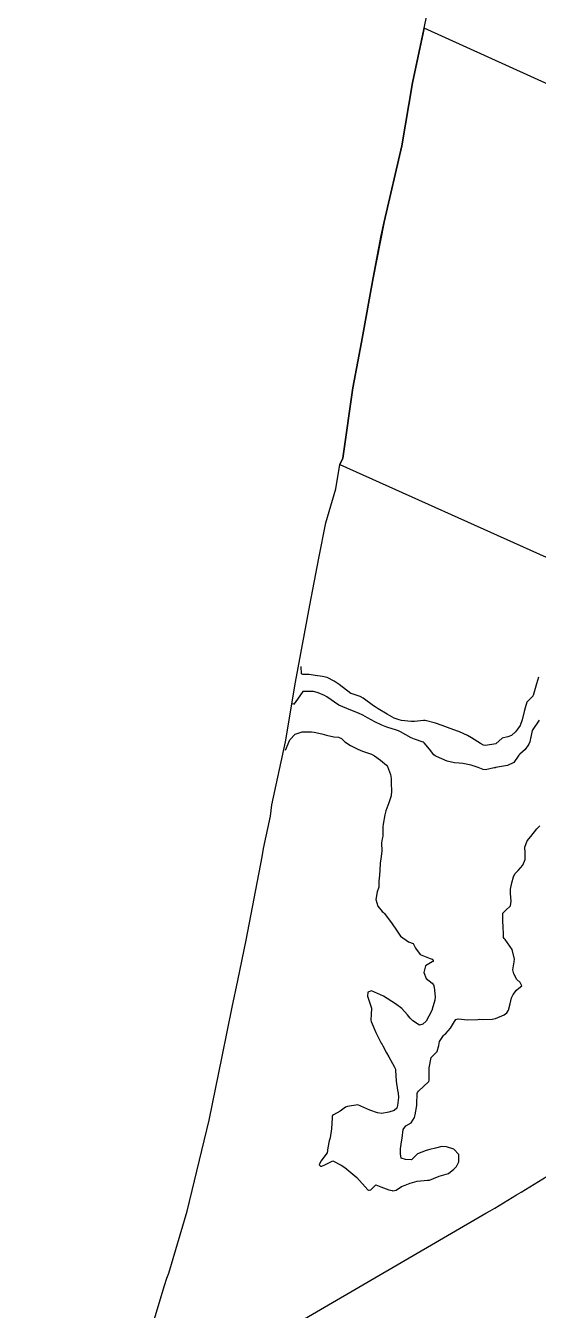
# Model space of a CAD drawing. Header units: metres. Extents: x 318500 to 325275, y 7408834 to 7428799.
# Drawn here: x 321721.4 to 321806.1, y 7417084.5 to 7417296.9 of the extents above; entities that cross this region are included whole.
import ezdxf

# ---------------------------------------------------------------- set-up
doc = ezdxf.new("R2010")
doc.units = ezdxf.units.M
doc.header["$MEASUREMENT"] = 0
for name, color, linetype in [('Area', 45, 'Continuous'), ('Curvas de Nivel 1m', 11, 'Continuous'), ('Edificações', 30, 'Continuous'), ('Vias Secundárias', 230, 'Continuous')]:
    doc.layers.add(name, color=color, linetype=linetype)

msp = doc.modelspace()

# ---------------------------------------------------------------- linework, layer by layer
at = {"layer": 'Area'}
msp.add_lwpolyline([(321740.84, 7417076.86), (321744.34, 7417088.58), (321744.73, 7417089.81), (321745.07, 7417090.62), (321748.1, 7417100.88), (321751.74, 7417115.9), (321753.88, 7417126.45), (321755.55, 7417134.57), (321756.47, 7417138.98), (321757.84, 7417145.7), (321760.48, 7417159.43), (321760.72, 7417160.84), (321761.85, 7417166.17), (321762.08, 7417168.04), (321764.35, 7417178.45), (321766, 7417188.31), (321768.36, 7417201.04), (321769.88, 7417208.82), (321771.03, 7417214.69), (321772.65, 7417220.3), (321773.35, 7417224.31), (321773.85, 7417225.35), (321775.47, 7417236.99), (321776.93, 7417244.54), (321778.82, 7417255.19), (321780.17, 7417262.17), (321780.63, 7417264.45), (321783.55, 7417277.01), (321785.32, 7417287.4), (321787.91, 7417299.58)], dxfattribs=at)
at = {"layer": 'Curvas de Nivel 1m', "flags": 128}
for points, elevation in [([(321806.16, 7417189.14), (321805.83, 7417188.07), (321805.28, 7417186.15), (321805.25, 7417186.08), (321805.23, 7417186.05), (321805.2, 7417186), (321804.24, 7417185.03), (321803.93, 7417184.1), (321803.8, 7417183.46), (321803.48, 7417182.1), (321803.13, 7417181.19), (321802.68, 7417180.56), (321802.35, 7417180.12), (321801.7, 7417179.53), (321801.11, 7417179.29), (321800.16, 7417179.08), (321799.09, 7417178.16), (321797.4, 7417177.87), (321797.09, 7417177.92), (321796.56, 7417178.2), (321795.1, 7417179.15), (321794.42, 7417179.53), (321793.11, 7417180.12), (321793.02, 7417180.15), (321792.76, 7417180.25), (321791.12, 7417180.83), (321790.25, 7417181.15), (321789.13, 7417181.55), (321787.44, 7417182.01), (321787.14, 7417182.01), (321785.67, 7417181.8), (321785.13, 7417181.81), (321783.5, 7417182.01), (321783.14, 7417182.08), (321782.29, 7417182.38), (321781.15, 7417183.04), (321779.68, 7417183.91), (321779.17, 7417184.24), (321778.89, 7417184.43), (321777.18, 7417185.68), (321776.69, 7417185.96), (321775.19, 7417186.46), (321775.17, 7417186.46), (321775.13, 7417186.48), (321773.21, 7417187.97), (321772.41, 7417188.52), (321771.23, 7417189.11), (321770.48, 7417189.29), (321769.23, 7417189.43), (321768.24, 7417189.57), (321767.23, 7417189.58), (321767.02, 7417189.73), (321766.92, 7417190.94)], 724), ([(321806.26, 7417182.06), (321805.12, 7417180.34), (321805.03, 7417180.08), (321804.71, 7417178.48), (321804.57, 7417178.09), (321803.98, 7417177.19), (321803.06, 7417176.41), (321802.91, 7417176.27), (321802.81, 7417176.11), (321802.1, 7417175.07), (321801.04, 7417174.57), (321799.08, 7417174.2), (321799.04, 7417174.19), (321798.86, 7417174.16), (321797.39, 7417173.83), (321797.04, 7417173.88), (321796.21, 7417174.2), (321795.04, 7417174.59), (321793.68, 7417174.87), (321793.04, 7417174.95), (321792.3, 7417174.99), (321791.04, 7417175.27), (321789.3, 7417176.04), (321789.06, 7417176.16), (321788.86, 7417176.29), (321788.13, 7417177.24), (321787.28, 7417178.32), (321787.17, 7417178.4), (321787.09, 7417178.43), (321785.64, 7417178.88), (321785.1, 7417179.13), (321783.36, 7417180.11), (321783.11, 7417180.23), (321783.01, 7417180.28), (321782.72, 7417180.38), (321781.12, 7417180.91), (321780.29, 7417181.24), (321779.13, 7417181.76), (321777.88, 7417182.44), (321777.15, 7417182.85), (321776.39, 7417183.22), (321775.16, 7417183.71), (321773.17, 7417184.51), (321771.18, 7417185.89), (321770.77, 7417186.12), (321769.77, 7417186.55), (321769.19, 7417186.73), (321768.99, 7417186.77), (321767.19, 7417186.77), (321765.95, 7417184.95), (321765.67, 7417184.63), (321765.61, 7417184.81)], 723), ([(321764.36, 7417177.1), (321765.09, 7417178.82), (321765.95, 7417179.75), (321767.11, 7417180.11), (321768.63, 7417180.09), (321769.1, 7417180.04), (321770.35, 7417179.79), (321771.1, 7417179.57), (321772.31, 7417179.3), (321773.1, 7417179.24), (321773.63, 7417179.03), (321774.15, 7417178.49), (321775.08, 7417177.84), (321776.3, 7417177.23), (321777.07, 7417176.93), (321778.54, 7417176.44), (321779.06, 7417176.17), (321780.04, 7417175.42), (321781.03, 7417174.58), (321781.18, 7417174.4), (321781.7, 7417173.08), (321781.8, 7417172.39), (321781.81, 7417171.57), (321781.86, 7417170.39), (321781.8, 7417169.56), (321781.4, 7417168.39), (321780.94, 7417167.05), (321780.78, 7417166.4), (321780.48, 7417164.83), (321780.45, 7417164.41), (321780.42, 7417162.87), (321780.33, 7417162.41), (321780.22, 7417161.76), (321780.27, 7417160.41), (321780.11, 7417159.13), (321779.98, 7417158.41), (321779.95, 7417157.27), (321779.86, 7417156.41), (321779.79, 7417155.43), (321779.8, 7417154.41), (321779.51, 7417153.67), (321779.25, 7417152.42), (321779.63, 7417151.32), (321780.33, 7417150.41), (321780.55, 7417150.24), (321780.72, 7417150.09), (321781.98, 7417148.38), (321782.67, 7417147.32), (321783.36, 7417146.36), (321784.65, 7417145.42), (321785.43, 7417145.12), (321785.86, 7417144.33), (321786.63, 7417143.33), (321788.27, 7417142.64), (321788.61, 7417142.51), (321788.77, 7417142.29), (321788.75, 7417142.15), (321788.61, 7417142.08), (321787.46, 7417141.44), (321787.23, 7417140.31), (321787.62, 7417139.36), (321788.56, 7417138.57), (321788.8, 7417138.29), (321788.94, 7417137.9), (321789.09, 7417136.28), (321789.02, 7417135.78), (321788.6, 7417134.29), (321788.58, 7417134.21), (321788.5, 7417133.95), (321787.57, 7417132.3), (321787.02, 7417131.76), (321786.47, 7417131.63), (321785.37, 7417132.34), (321784.93, 7417132.79), (321784.49, 7417133.33), (321783.57, 7417134.36), (321782.51, 7417135.16), (321780.53, 7417136.4), (321778.54, 7417137.27), (321777.93, 7417137.05), (321777.91, 7417136.44), (321778.5, 7417134.59), (321778.54, 7417134.43), (321778.49, 7417133.36), (321778.43, 7417132.49), (321778.43, 7417132.43), (321778.48, 7417132.25), (321779.3, 7417130.42), (321780.18, 7417128.65), (321780.31, 7417128.4), (321780.42, 7417128.21), (321781.05, 7417127.04), (321781.41, 7417126.38), (321782.37, 7417124.7), (321782.52, 7417124.37), (321782.54, 7417124.19), (321782.63, 7417122.37), (321782.86, 7417120.9), (321782.97, 7417120.36), (321783.02, 7417119.64), (321782.85, 7417118.36), (321782.75, 7417117.9), (321782.28, 7417117.49), (321781.44, 7417117.21), (321780.27, 7417117), (321779.58, 7417117.1), (321778.28, 7417117.58), (321776.29, 7417118.45), (321774.57, 7417118.19), (321774.28, 7417118.06), (321773.37, 7417117.39), (321772.26, 7417116.77), (321772.11, 7417116.66), (321772.06, 7417116.5), (321772.05, 7417116.29), (321771.96, 7417114.5), (321771.74, 7417112.99), (321771.54, 7417112.51), (321771.36, 7417111.35), (321771.21, 7417110.51), (321770.17, 7417109.16), (321769.94, 7417108.53), (321770.16, 7417108.31), (321770.36, 7417108.33), (321770.83, 7417108.52), (321772.17, 7417109.17), (321773.57, 7417108.49), (321774.15, 7417108.08), (321776.13, 7417106.45), (321777.97, 7417104.42), (321778.04, 7417104.36), (321778.1, 7417104.34), (321778.17, 7417104.35), (321778.46, 7417104.42), (321779.28, 7417105.24), (321780.11, 7417104.91), (321781.41, 7417104.38), (321781.99, 7417104.26), (321782.1, 7417104.25), (321782.61, 7417104.36), (321783.52, 7417104.94), (321784.11, 7417105.16), (321784.96, 7417105.48), (321786.12, 7417105.85), (321787.83, 7417106), (321788.13, 7417106.01), (321788.8, 7417106.28), (321789.73, 7417106.67), (321790.14, 7417106.75), (321791.29, 7417107.1), (321792.15, 7417107.81), (321792.38, 7417108.02), (321792.6, 7417108.23), (321792.98, 7417109.04), (321792.97, 7417110.23), (321792.19, 7417111.1), (321790.93, 7417111.52), (321790.2, 7417111.55), (321789.16, 7417111.31), (321788.19, 7417111.06), (321787.57, 7417110.91), (321786.18, 7417110.32), (321785.16, 7417109.34), (321784.17, 7417109.4), (321783.46, 7417109.64), (321783.33, 7417110.35), (321783.37, 7417111.17), (321783.51, 7417112.35), (321783.61, 7417112.96), (321783.82, 7417114.35), (321784.25, 7417114.96), (321785.1, 7417115.49), (321785.67, 7417116.33), (321785.8, 7417116.79), (321786.07, 7417118.32), (321786.08, 7417118.54), (321786.1, 7417120.32), (321786.14, 7417120.5), (321786.32, 7417120.72), (321788.02, 7417122.29), (321788.1, 7417122.53), (321788.07, 7417124.29), (321788.09, 7417124.58), (321788.4, 7417126.29), (321789.42, 7417127.27), (321789.71, 7417128.28), (321789.81, 7417128.9), (321790.44, 7417129.9), (321790.63, 7417130.09), (321790.82, 7417130.26), (321791.61, 7417131.11), (321792.27, 7417132.24), (321792.48, 7417132.53), (321792.91, 7417132.66), (321794.48, 7417132.5), (321796.12, 7417132.56), (321796.48, 7417132.59), (321796.88, 7417132.58), (321798.48, 7417132.6), (321799.06, 7417132.72), (321800.49, 7417133.31), (321800.95, 7417133.67), (321801.22, 7417134.12), (321801.48, 7417135.16), (321801.7, 7417136.12), (321801.97, 7417136.69), (321802.55, 7417137.43), (321802.93, 7417137.73), (321803.39, 7417138.1), (321803.13, 7417138.67), (321802.57, 7417139.19), (321802.07, 7417140.12), (321801.92, 7417140.79), (321802.16, 7417142.11), (321802.21, 7417142.52), (321801.79, 7417144.12), (321800.66, 7417145.78), (321800.48, 7417145.95), (321800.39, 7417146.13), (321800.4, 7417146.4), (321800.34, 7417148.14), (321800.27, 7417148.56), (321800.26, 7417150.14), (321800.72, 7417150.58), (321801.52, 7417151.33), (321801.66, 7417152.12), (321801.51, 7417153.37), (321801.52, 7417154.12), (321801.77, 7417155.14), (321802.05, 7417156.12), (321802.27, 7417156.65), (321802.81, 7417157.2), (321803.56, 7417158.1), (321803.94, 7417158.99), (321803.97, 7417160.09), (321803.91, 7417161.05), (321804.31, 7417162.09), (321804.89, 7417162.8), (321805.86, 7417164.07), (321806.37, 7417164.6)], 723)]:
    msp.add_lwpolyline(points, dxfattribs=dict(at, elevation=elevation))
at = {"layer": 'Edificações'}
msp.add_lwpolyline([(321787.08, 7417295.67), (321785.32, 7417287.4), (321783.55, 7417277.01), (321780.63, 7417264.45), (321778.82, 7417255.19), (321776.93, 7417244.54), (321775.47, 7417236.99), (321773.85, 7417225.35), (321773.35, 7417224.31), (321807.42, 7417209.01), (321837.22, 7417273.82), (321787.24, 7417296.43), (321787.08, 7417295.67)], dxfattribs=at)
at = {"layer": 'Vias Secundárias'}
msp.add_lwpolyline([(321721.42, 7417056.64), (321757.49, 7417077.23), (321797.47, 7417100.52, 0.010862), (321808.99, 7417107.57, 0.214205), (321814.19, 7417115.55), (321814.38, 7417137.63, 0.004208), (321814.38, 7417153.71, -0.026221), (321815.37, 7417176.39, -0.064822), (321818.3, 7417189.12, -0.014433), (321822.9, 7417200.51, 0.011387), (321827, 7417210.47, -0.060229), (321833.95, 7417223.57, -0.095883), (321839.51, 7417228.97, -0.020931), (321848.95, 7417234.61, 0.078371), (321858.24, 7417241.72, 0.09084), (321864.9, 7417251.87, -0.072884), (321869.43, 7417259.36, 0.072311), (321876.31, 7417270.68, -0.039637), (321879.82, 7417277.43), (321892.56, 7417296.9, 0.028948)], format="xyb", dxfattribs=at)

doc.saveas('drawing.dxf')
